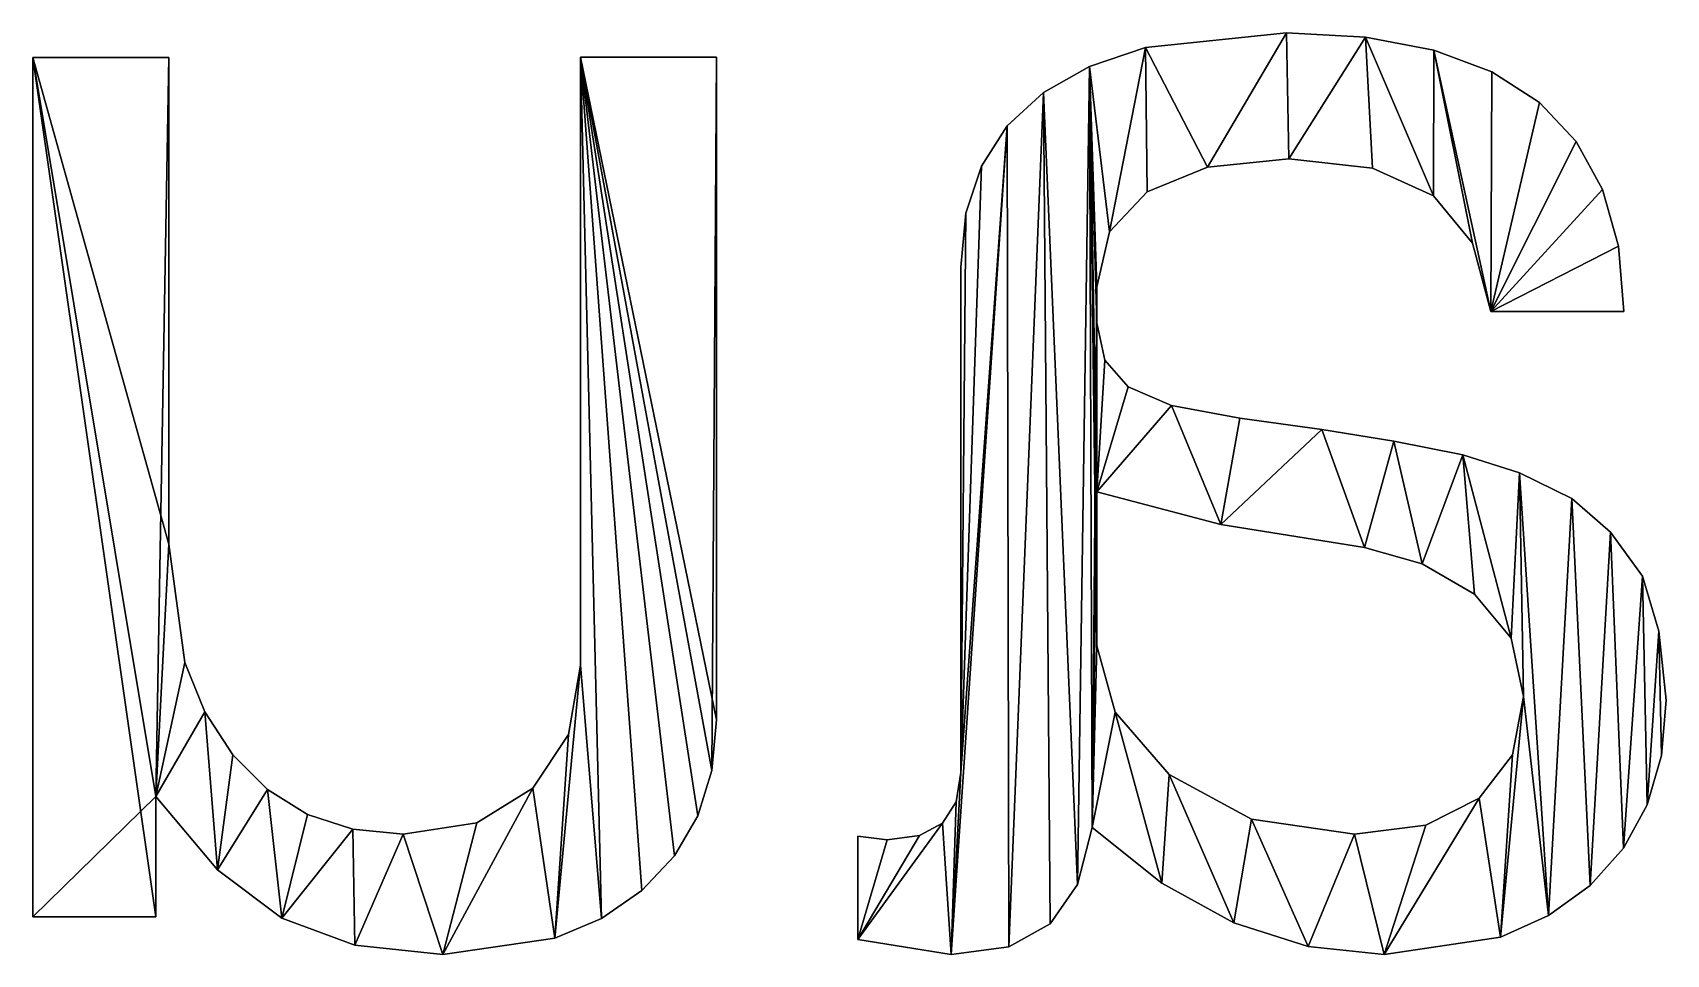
# Model space of a CAD drawing. Header units: metres. Extents: x -935 to 1842, y -1273 to 224.
# Drawn here: x 260.69 to 266.91, y 161.83 to 165.34 of the extents above; entities that cross this region are included whole.
import ezdxf

# ---------------------------------------------------------------- set-up
doc = ezdxf.new("R2010")
doc.units = ezdxf.units.M

msp = doc.modelspace()

# ---------------------------------------------------------------- meshes
at = {"layer": 'auto'}
mesh = msp.add_polyface(dxfattribs=at)
corners = [(266.7313, 164.526), (266.2449, 164.277), (266.7513, 164.277), (266.671, 164.7418), (266.5706, 164.9244), (266.43, 165.0738), (266.2492, 165.19), (266.0283, 165.273), (266.1746, 164.537), (266.026, 164.7174), (265.7672, 165.3228), (265.7945, 164.8229), (265.4754, 164.858), (265.4659, 165.3394), (265.165, 164.8268), (264.9288, 165.2824), (264.9344, 164.733), (264.7913, 164.5799), (264.7157, 165.211), (264.7436, 164.3704), (264.7436, 164.2328), (264.7436, 163.5897), (264.7436, 163.0024), (264.7248, 162.3089), (264.6694, 162.0917), (264.5397, 165.1112), (264.5657, 161.942), (264.4073, 161.855), (264.4019, 164.9839), (264.1881, 161.826), (264.2246, 162.5189), (264.3034, 164.8305), (264.2443, 164.6509), (264.2246, 164.4451), (264.2071, 162.4068), (264.1546, 162.3266), (263.8324, 161.8822), (264.067, 162.2786), (263.9444, 162.2625), (263.8324, 162.2768), (266.37, 162.8088), (266.2814, 161.8917), (266.4649, 161.9737), (266.3278, 162.5869), (266.2011, 162.4214), (265.8381, 161.826), (265.9978, 162.3183), (265.7257, 162.2839), (265.5481, 161.8562), (265.3331, 162.3409), (265.2658, 161.9467), (265.0188, 162.512), (264.9914, 162.0976), (264.8124, 162.7486), (266.8857, 163.0576), (266.8957, 162.5844), (266.9139, 162.795), (266.8412, 162.3965), (266.8232, 163.267), (266.7503, 162.2312), (266.7012, 163.4358), (266.623, 162.0886), (266.5543, 163.564), (266.3541, 163.6609), (266.3231, 163.0314), (266.1383, 163.7297), (266.1823, 163.1993), (265.9837, 163.3141), (265.8756, 163.7828), (265.7632, 163.3773), (265.6004, 163.8265), (265.2158, 163.4648), (265.2877, 163.8703), (265.0281, 163.9188), (264.8624, 163.9891), (264.7733, 164.0906)]
mesh.append_faces([[corners[k] for k in face] for face in [(0, 1, 2), (30, 32, 33), (36, 38, 39), (54, 55, 56)]], dxfattribs={"vtx0": -1})
mesh.append_faces([[corners[k] for k in face] for face in [(1, 7, 8), (8, 7, 9), (9, 10, 11), (11, 10, 12), (12, 13, 14), (14, 15, 16), (16, 15, 17), (17, 18, 19), (19, 18, 20), (21, 18, 22), (23, 18, 24), (24, 25, 26), (26, 25, 27), (27, 28, 29), (29, 35, 36), (41, 44, 45), (45, 47, 48), (48, 49, 50), (50, 51, 52), (52, 53, 23), (55, 54, 57), (57, 58, 59), (59, 60, 61), (61, 62, 42), (40, 63, 64), (64, 65, 66), (66, 65, 67), (67, 68, 69), (69, 70, 71), (71, 73, 21)]], dxfattribs={"vtx0": -1, "vtx1": -1})
mesh.append_faces([[corners[k] for k in face] for face in [(20, 18, 21), (22, 18, 23), (29, 28, 30), (42, 63, 40)]], dxfattribs={"vtx0": -1, "vtx1": -1, "vtx2": -1})
mesh.append_faces([[corners[k] for k in face] for face in [(1, 0, 3), (1, 3, 4), (1, 4, 5), (1, 5, 6), (1, 6, 7), (9, 7, 10), (12, 10, 13), (14, 13, 15), (17, 15, 18), (24, 18, 25), (27, 25, 28), (30, 28, 31), (30, 31, 32), (29, 30, 34), (29, 34, 35), (36, 35, 37), (36, 37, 38), (40, 41, 42), (41, 40, 43), (41, 43, 44), (45, 44, 46), (45, 46, 47), (48, 47, 49), (50, 49, 51), (52, 51, 53), (23, 53, 22), (57, 54, 58), (59, 58, 60), (61, 60, 62), (42, 62, 63), (64, 63, 65), (67, 65, 68), (69, 68, 70), (71, 70, 72), (71, 72, 73), (21, 73, 74), (21, 74, 75), (21, 75, 20)]], dxfattribs={"vtx0": -1, "vtx2": -1})
mesh = msp.add_polyface(dxfattribs=at)
corners = [(266.2814, 161.8917, 0.2), (266.37, 162.8088, 0.2), (266.4649, 161.9737, 0.2), (266.3278, 162.5869, 0.2), (266.2011, 162.4214, 0.2), (265.8381, 161.826, 0.2), (265.9978, 162.3183, 0.2), (265.7257, 162.2839, 0.2), (265.5481, 161.8562, 0.2), (265.3331, 162.3409, 0.2), (265.2658, 161.9467, 0.2), (265.0188, 162.512, 0.2), (264.9914, 162.0976, 0.2), (264.8124, 162.7486, 0.2), (264.7248, 162.3089, 0.2), (264.7436, 163.0024, 0.2), (264.7436, 163.5897, 0.2), (264.7436, 164.2328, 0.2), (264.7436, 164.3704, 0.2), (266.8957, 162.5844, 0.2), (266.8857, 163.0576, 0.2), (266.9139, 162.795, 0.2), (266.8412, 162.3965, 0.2), (266.8232, 163.267, 0.2), (266.7503, 162.2312, 0.2), (266.7012, 163.4358, 0.2), (266.623, 162.0886, 0.2), (266.5543, 163.564, 0.2), (266.3541, 163.6609, 0.2), (266.3231, 163.0314, 0.2), (266.1383, 163.7297, 0.2), (266.1823, 163.1993, 0.2), (265.9837, 163.3141, 0.2), (265.8756, 163.7828, 0.2), (265.7632, 163.3773, 0.2), (265.6004, 163.8265, 0.2), (265.2158, 163.4648, 0.2), (265.2877, 163.8703, 0.2), (265.0281, 163.9188, 0.2), (264.8624, 163.9891, 0.2), (264.7733, 164.0906, 0.2), (266.2449, 164.277, 0.2), (266.7313, 164.526, 0.2), (266.7513, 164.277, 0.2), (266.671, 164.7418, 0.2), (266.5706, 164.9244, 0.2), (266.43, 165.0738, 0.2), (266.2492, 165.19, 0.2), (266.0283, 165.273, 0.2), (266.1746, 164.537, 0.2), (266.026, 164.7174, 0.2), (265.7672, 165.3228, 0.2), (265.7945, 164.8229, 0.2), (265.4754, 164.858, 0.2), (265.4659, 165.3394, 0.2), (265.165, 164.8268, 0.2), (264.9288, 165.2824, 0.2), (264.9344, 164.733, 0.2), (264.7913, 164.5799, 0.2), (264.7157, 165.211, 0.2), (264.6694, 162.0917, 0.2), (264.5397, 165.1112, 0.2), (264.5657, 161.942, 0.2), (264.4073, 161.855, 0.2), (264.4019, 164.9839, 0.2), (264.1881, 161.826, 0.2), (264.2246, 162.5189, 0.2), (264.3034, 164.8305, 0.2), (264.2443, 164.6509, 0.2), (264.2071, 162.4068, 0.2), (264.1546, 162.3266, 0.2), (263.8324, 161.8822, 0.2), (264.067, 162.2786, 0.2), (263.9444, 162.2625, 0.2), (263.8324, 162.2768, 0.2), (264.2246, 164.4451, 0.2)]
mesh.append_faces([[corners[k] for k in face] for face in [(19, 20, 21), (41, 42, 43), (73, 71, 74)]], dxfattribs={"vtx0": -1})
mesh.append_faces([[corners[k] for k in face] for face in [(0, 1, 2), (1, 0, 3), (3, 0, 4), (4, 5, 6), (6, 5, 7), (7, 8, 9), (9, 10, 11), (11, 12, 13), (13, 14, 15), (15, 14, 16), (17, 14, 18), (20, 22, 23), (23, 24, 25), (25, 26, 27), (27, 2, 28), (28, 29, 30), (30, 32, 33), (33, 34, 35), (35, 36, 37), (37, 36, 38), (38, 16, 39), (39, 16, 40), (40, 16, 17), (42, 41, 44), (44, 41, 45), (45, 41, 46), (46, 41, 47), (47, 41, 48), (48, 50, 51), (51, 53, 54), (54, 55, 56), (56, 58, 59), (59, 60, 61), (61, 63, 64), (64, 66, 67), (67, 66, 68), (66, 65, 69), (69, 65, 70), (70, 71, 72), (72, 71, 73)]], dxfattribs={"vtx0": -1, "vtx1": -1})
mesh.append_faces([[corners[k] for k in face] for face in [(16, 14, 17), (28, 2, 1), (59, 18, 14), (64, 65, 66)]], dxfattribs={"vtx0": -1, "vtx1": -1, "vtx2": -1})
mesh.append_faces([[corners[k] for k in face] for face in [(4, 0, 5), (7, 5, 8), (9, 8, 10), (11, 10, 12), (13, 12, 14), (20, 19, 22), (23, 22, 24), (25, 24, 26), (27, 26, 2), (28, 1, 29), (30, 29, 31), (30, 31, 32), (33, 32, 34), (35, 34, 36), (38, 36, 16), (48, 41, 49), (48, 49, 50), (51, 50, 52), (51, 52, 53), (54, 53, 55), (56, 55, 57), (56, 57, 58), (59, 58, 18), (59, 14, 60), (61, 60, 62), (61, 62, 63), (64, 63, 65), (70, 65, 71)]], dxfattribs={"vtx0": -1, "vtx2": -1})
mesh.append_faces([[corners[k] for k in face] for face in [(75, 68, 66)]], dxfattribs={"vtx1": -1})
mesh = msp.add_polyface(dxfattribs=at)
corners = [(265.4659, 165.3394, 0.2), (264.9288, 165.2824), (265.4659, 165.3394), (264.9288, 165.2824, 0.2)]
mesh.append_faces([[corners[k] for k in face] for face in [(0, 1, 2), (1, 0, 3)]], dxfattribs={"vtx0": -1})
mesh = msp.add_polyface(dxfattribs=at)
corners = [(265.7672, 165.3228, 0.2), (265.4659, 165.3394), (265.7672, 165.3228), (265.4659, 165.3394, 0.2)]
mesh.append_faces([[corners[k] for k in face] for face in [(0, 1, 2), (1, 0, 3)]], dxfattribs={"vtx0": -1})
mesh = msp.add_polyface(dxfattribs=at)
corners = [(264.9288, 165.2824, 0.2), (264.7157, 165.211), (264.9288, 165.2824), (264.7157, 165.211, 0.2)]
mesh.append_faces([[corners[k] for k in face] for face in [(0, 1, 2), (1, 0, 3)]], dxfattribs={"vtx0": -1})
mesh = msp.add_polyface(dxfattribs=at)
corners = [(266.0283, 165.273, 0.2), (265.7672, 165.3228), (266.0283, 165.273), (265.7672, 165.3228, 0.2)]
mesh.append_faces([[corners[k] for k in face] for face in [(0, 1, 2), (1, 0, 3)]], dxfattribs={"vtx0": -1})
mesh = msp.add_polyface(dxfattribs=at)
corners = [(266.2492, 165.19, 0.2), (266.0283, 165.273), (266.2492, 165.19), (266.0283, 165.273, 0.2)]
mesh.append_faces([[corners[k] for k in face] for face in [(0, 1, 2), (1, 0, 3)]], dxfattribs={"vtx0": -1})
mesh = msp.add_polyface(dxfattribs=at)
corners = [(260.6868, 165.2448), (261.2057, 163.3896), (261.2057, 165.2448), (261.1557, 162.4276), (261.1557, 161.9695), (260.6868, 161.9695), (262.7747, 165.2464), (263.2936, 162.7202), (263.2936, 165.2464), (263.2759, 162.5272), (263.2225, 162.3544), (263.1336, 162.202), (263.0092, 162.0699), (262.8551, 161.9632), (262.7747, 162.9277), (262.6771, 161.887), (262.7294, 162.6636), (262.5934, 162.4589), (262.2497, 161.826), (262.3793, 162.3276), (262.0996, 162.2839), (261.9152, 161.8605), (261.9066, 162.3028), (261.637, 161.9639), (261.7339, 162.3596), (261.5816, 162.4543), (261.3917, 162.1487), (261.4495, 162.5869), (261.3429, 162.7507), (261.2667, 162.9391)]
mesh.append_faces([[corners[k] for k in face] for face in [(0, 1, 2), (4, 0, 5), (6, 7, 8)]], dxfattribs={"vtx0": -1})
mesh.append_faces([[corners[k] for k in face] for face in [(3, 0, 4), (7, 6, 9), (9, 6, 10), (10, 6, 11), (11, 6, 12), (12, 6, 13), (13, 14, 15), (15, 17, 18), (18, 20, 21), (21, 22, 23), (23, 25, 26), (26, 28, 3)]], dxfattribs={"vtx0": -1, "vtx1": -1})
mesh.append_faces([[corners[k] for k in face] for face in [(1, 0, 3)]], dxfattribs={"vtx0": -1, "vtx1": -1, "vtx2": -1})
mesh.append_faces([[corners[k] for k in face] for face in [(13, 6, 14), (15, 14, 16), (15, 16, 17), (18, 17, 19), (18, 19, 20), (21, 20, 22), (23, 22, 24), (23, 24, 25), (26, 25, 27), (26, 27, 28), (3, 28, 29), (3, 29, 1)]], dxfattribs={"vtx0": -1, "vtx2": -1})
mesh = msp.add_polyface(dxfattribs=at)
corners = [(260.6868, 161.9695, 0.2), (261.1557, 162.4276, 0.2), (261.1557, 161.9695, 0.2), (262.6771, 161.887, 0.2), (262.7747, 162.9277, 0.2), (262.8551, 161.9632, 0.2), (262.7294, 162.6636, 0.2), (262.5934, 162.4589, 0.2), (262.2497, 161.826, 0.2), (262.3793, 162.3276, 0.2), (262.0996, 162.2839, 0.2), (261.9152, 161.8605, 0.2), (261.9066, 162.3028, 0.2), (261.637, 161.9639, 0.2), (261.7339, 162.3596, 0.2), (261.5816, 162.4543, 0.2), (261.3917, 162.1487, 0.2), (261.4495, 162.5869, 0.2), (261.3429, 162.7507, 0.2), (261.2667, 162.9391, 0.2), (261.2057, 163.3896, 0.2), (261.2057, 165.2448, 0.2), (260.6868, 165.2448, 0.2), (263.2759, 162.5272, 0.2), (263.2936, 165.2464, 0.2), (263.2936, 162.7202, 0.2), (262.7747, 165.2464, 0.2), (263.2225, 162.3544, 0.2), (263.1336, 162.202, 0.2), (263.0092, 162.0699, 0.2)]
mesh.append_faces([[corners[k] for k in face] for face in [(0, 1, 2), (23, 24, 25)]], dxfattribs={"vtx0": -1})
mesh.append_faces([[corners[k] for k in face] for face in [(3, 4, 5), (4, 3, 6), (6, 3, 7), (7, 8, 9), (9, 8, 10), (10, 11, 12), (12, 13, 14), (14, 13, 15), (15, 16, 17), (17, 16, 18), (18, 1, 19), (19, 1, 20), (20, 1, 21), (21, 1, 22), (22, 1, 0), (24, 23, 26), (26, 5, 4)]], dxfattribs={"vtx0": -1, "vtx1": -1})
mesh.append_faces([[corners[k] for k in face] for face in [(7, 3, 8), (10, 8, 11), (12, 11, 13), (15, 13, 16), (18, 16, 1), (26, 23, 27), (26, 27, 28), (26, 28, 29), (26, 29, 5)]], dxfattribs={"vtx0": -1, "vtx2": -1})
mesh = msp.add_polyface(dxfattribs=at)
corners = [(261.2057, 165.2448, 0.2), (260.6868, 165.2448), (261.2057, 165.2448), (260.6868, 165.2448, 0.2)]
mesh.append_faces([[corners[k] for k in face] for face in [(0, 1, 2), (1, 0, 3)]], dxfattribs={"vtx0": -1})
mesh = msp.add_polyface(dxfattribs=at)
corners = [(260.6868, 165.2448), (260.6868, 161.9695, 0.2), (260.6868, 161.9695), (260.6868, 165.2448, 0.2)]
mesh.append_faces([[corners[k] for k in face] for face in [(0, 1, 2), (1, 0, 3)]], dxfattribs={"vtx0": -1})
mesh = msp.add_polyface(dxfattribs=at)
corners = [(261.2057, 165.2448, 0.2), (261.2057, 163.3896), (261.2057, 163.3896, 0.2), (261.2057, 165.2448)]
mesh.append_faces([[corners[k] for k in face] for face in [(0, 1, 2), (1, 0, 3)]], dxfattribs={"vtx0": -1})
mesh = msp.add_polyface(dxfattribs=at)
corners = [(263.2936, 165.2464, 0.2), (262.7747, 165.2464), (263.2936, 165.2464), (262.7747, 165.2464, 0.2)]
mesh.append_faces([[corners[k] for k in face] for face in [(0, 1, 2), (1, 0, 3)]], dxfattribs={"vtx0": -1})
mesh = msp.add_polyface(dxfattribs=at)
corners = [(262.7747, 165.2464), (262.7747, 162.9277, 0.2), (262.7747, 162.9277), (262.7747, 165.2464, 0.2)]
mesh.append_faces([[corners[k] for k in face] for face in [(0, 1, 2), (1, 0, 3)]], dxfattribs={"vtx0": -1})
mesh = msp.add_polyface(dxfattribs=at)
corners = [(263.2936, 165.2464, 0.2), (263.2936, 162.7202), (263.2936, 162.7202, 0.2), (263.2936, 165.2464)]
mesh.append_faces([[corners[k] for k in face] for face in [(0, 1, 2), (1, 0, 3)]], dxfattribs={"vtx0": -1})
mesh = msp.add_polyface(dxfattribs=at)
corners = [(264.7157, 165.211, 0.2), (264.5397, 165.1112), (264.7157, 165.211), (264.5397, 165.1112, 0.2)]
mesh.append_faces([[corners[k] for k in face] for face in [(0, 1, 2), (1, 0, 3)]], dxfattribs={"vtx0": -1})
mesh = msp.add_polyface(dxfattribs=at)
corners = [(266.43, 165.0738, 0.2), (266.2492, 165.19), (266.43, 165.0738), (266.2492, 165.19, 0.2)]
mesh.append_faces([[corners[k] for k in face] for face in [(0, 1, 2), (1, 0, 3)]], dxfattribs={"vtx0": -1})
mesh = msp.add_polyface(dxfattribs=at)
corners = [(264.5397, 165.1112, 0.2), (264.4019, 164.9839), (264.5397, 165.1112), (264.4019, 164.9839, 0.2)]
mesh.append_faces([[corners[k] for k in face] for face in [(0, 1, 2), (1, 0, 3)]], dxfattribs={"vtx0": -1})
mesh = msp.add_polyface(dxfattribs=at)
corners = [(266.43, 165.0738, 0.2), (266.5706, 164.9244), (266.5706, 164.9244, 0.2), (266.43, 165.0738)]
mesh.append_faces([[corners[k] for k in face] for face in [(0, 1, 2), (1, 0, 3)]], dxfattribs={"vtx0": -1})
mesh = msp.add_polyface(dxfattribs=at)
corners = [(264.4019, 164.9839), (264.3034, 164.8305, 0.2), (264.3034, 164.8305), (264.4019, 164.9839, 0.2)]
mesh.append_faces([[corners[k] for k in face] for face in [(0, 1, 2), (1, 0, 3)]], dxfattribs={"vtx0": -1})
mesh = msp.add_polyface(dxfattribs=at)
corners = [(266.5706, 164.9244, 0.2), (266.671, 164.7418), (266.671, 164.7418, 0.2), (266.5706, 164.9244)]
mesh.append_faces([[corners[k] for k in face] for face in [(0, 1, 2), (1, 0, 3)]], dxfattribs={"vtx0": -1})
mesh = msp.add_polyface(dxfattribs=at)
corners = [(265.165, 164.8268, 0.2), (265.4754, 164.858), (265.165, 164.8268), (265.4754, 164.858, 0.2)]
mesh.append_faces([[corners[k] for k in face] for face in [(0, 1, 2), (1, 0, 3)]], dxfattribs={"vtx0": -1})
mesh = msp.add_polyface(dxfattribs=at)
corners = [(265.4754, 164.858, 0.2), (265.7945, 164.8229), (265.4754, 164.858), (265.7945, 164.8229, 0.2)]
mesh.append_faces([[corners[k] for k in face] for face in [(0, 1, 2), (1, 0, 3)]], dxfattribs={"vtx0": -1})
mesh = msp.add_polyface(dxfattribs=at)
corners = [(264.3034, 164.8305), (264.2443, 164.6509, 0.2), (264.2443, 164.6509), (264.3034, 164.8305, 0.2)]
mesh.append_faces([[corners[k] for k in face] for face in [(0, 1, 2), (1, 0, 3)]], dxfattribs={"vtx0": -1})
mesh = msp.add_polyface(dxfattribs=at)
corners = [(264.9344, 164.733, 0.2), (265.165, 164.8268), (264.9344, 164.733), (265.165, 164.8268, 0.2)]
mesh.append_faces([[corners[k] for k in face] for face in [(0, 1, 2), (1, 0, 3)]], dxfattribs={"vtx0": -1})
mesh = msp.add_polyface(dxfattribs=at)
corners = [(265.7945, 164.8229, 0.2), (266.026, 164.7174), (265.7945, 164.8229), (266.026, 164.7174, 0.2)]
mesh.append_faces([[corners[k] for k in face] for face in [(0, 1, 2), (1, 0, 3)]], dxfattribs={"vtx0": -1})
mesh = msp.add_polyface(dxfattribs=at)
corners = [(264.9344, 164.733, 0.2), (264.7913, 164.5799), (264.7913, 164.5799, 0.2), (264.9344, 164.733)]
mesh.append_faces([[corners[k] for k in face] for face in [(0, 1, 2), (1, 0, 3)]], dxfattribs={"vtx0": -1})
mesh = msp.add_polyface(dxfattribs=at)
corners = [(266.026, 164.7174), (266.1746, 164.537, 0.2), (266.1746, 164.537), (266.026, 164.7174, 0.2)]
mesh.append_faces([[corners[k] for k in face] for face in [(0, 1, 2), (1, 0, 3)]], dxfattribs={"vtx0": -1})
mesh = msp.add_polyface(dxfattribs=at)
corners = [(266.671, 164.7418, 0.2), (266.7313, 164.526), (266.7313, 164.526, 0.2), (266.671, 164.7418)]
mesh.append_faces([[corners[k] for k in face] for face in [(0, 1, 2), (1, 0, 3)]], dxfattribs={"vtx0": -1})
mesh = msp.add_polyface(dxfattribs=at)
corners = [(264.2443, 164.6509), (264.2246, 164.4451, 0.2), (264.2246, 164.4451), (264.2443, 164.6509, 0.2)]
mesh.append_faces([[corners[k] for k in face] for face in [(0, 1, 2), (1, 0, 3)]], dxfattribs={"vtx0": -1})
mesh = msp.add_polyface(dxfattribs=at)
corners = [(264.7913, 164.5799, 0.2), (264.7436, 164.3704), (264.7436, 164.3704, 0.2), (264.7913, 164.5799)]
mesh.append_faces([[corners[k] for k in face] for face in [(0, 1, 2), (1, 0, 3)]], dxfattribs={"vtx0": -1})
mesh = msp.add_polyface(dxfattribs=at)
corners = [(266.1746, 164.537), (266.2449, 164.277, 0.2), (266.2449, 164.277), (266.1746, 164.537, 0.2)]
mesh.append_faces([[corners[k] for k in face] for face in [(0, 1, 2), (1, 0, 3)]], dxfattribs={"vtx0": -1})
mesh = msp.add_polyface(dxfattribs=at)
corners = [(266.7313, 164.526, 0.2), (266.7513, 164.277), (266.7513, 164.277, 0.2), (266.7313, 164.526)]
mesh.append_faces([[corners[k] for k in face] for face in [(0, 1, 2), (1, 0, 3)]], dxfattribs={"vtx0": -1})
mesh = msp.add_polyface(dxfattribs=at)
corners = [(264.2246, 164.4451), (264.2246, 162.5189, 0.2), (264.2246, 162.5189), (264.2246, 164.4451, 0.2)]
mesh.append_faces([[corners[k] for k in face] for face in [(0, 1, 2), (1, 0, 3)]], dxfattribs={"vtx0": -1})
mesh = msp.add_polyface(dxfattribs=at)
corners = [(264.7436, 164.3704, 0.2), (264.7436, 164.2328), (264.7436, 164.2328, 0.2), (264.7436, 164.3704)]
mesh.append_faces([[corners[k] for k in face] for face in [(0, 1, 2), (1, 0, 3)]], dxfattribs={"vtx0": -1})
mesh = msp.add_polyface(dxfattribs=at)
corners = [(266.2449, 164.277, 0.2), (266.7513, 164.277), (266.2449, 164.277), (266.7513, 164.277, 0.2)]
mesh.append_faces([[corners[k] for k in face] for face in [(0, 1, 2), (1, 0, 3)]], dxfattribs={"vtx0": -1})
mesh = msp.add_polyface(dxfattribs=at)
corners = [(264.7436, 164.2328, 0.2), (264.7733, 164.0906), (264.7733, 164.0906, 0.2), (264.7436, 164.2328)]
mesh.append_faces([[corners[k] for k in face] for face in [(0, 1, 2), (1, 0, 3)]], dxfattribs={"vtx0": -1})
mesh = msp.add_polyface(dxfattribs=at)
corners = [(264.7733, 164.0906, 0.2), (264.8624, 163.9891), (264.8624, 163.9891, 0.2), (264.7733, 164.0906)]
mesh.append_faces([[corners[k] for k in face] for face in [(0, 1, 2), (1, 0, 3)]], dxfattribs={"vtx0": -1})
mesh = msp.add_polyface(dxfattribs=at)
corners = [(265.0281, 163.9188, 0.2), (264.8624, 163.9891), (265.0281, 163.9188), (264.8624, 163.9891, 0.2)]
mesh.append_faces([[corners[k] for k in face] for face in [(0, 1, 2), (1, 0, 3)]], dxfattribs={"vtx0": -1})
mesh = msp.add_polyface(dxfattribs=at)
corners = [(265.2877, 163.8703, 0.2), (265.0281, 163.9188), (265.2877, 163.8703), (265.0281, 163.9188, 0.2)]
mesh.append_faces([[corners[k] for k in face] for face in [(0, 1, 2), (1, 0, 3)]], dxfattribs={"vtx0": -1})
mesh = msp.add_polyface(dxfattribs=at)
corners = [(265.6004, 163.8265, 0.2), (265.2877, 163.8703), (265.6004, 163.8265), (265.2877, 163.8703, 0.2)]
mesh.append_faces([[corners[k] for k in face] for face in [(0, 1, 2), (1, 0, 3)]], dxfattribs={"vtx0": -1})
mesh = msp.add_polyface(dxfattribs=at)
corners = [(265.8756, 163.7828, 0.2), (265.6004, 163.8265), (265.8756, 163.7828), (265.6004, 163.8265, 0.2)]
mesh.append_faces([[corners[k] for k in face] for face in [(0, 1, 2), (1, 0, 3)]], dxfattribs={"vtx0": -1})
mesh = msp.add_polyface(dxfattribs=at)
corners = [(266.1383, 163.7297, 0.2), (265.8756, 163.7828), (266.1383, 163.7297), (265.8756, 163.7828, 0.2)]
mesh.append_faces([[corners[k] for k in face] for face in [(0, 1, 2), (1, 0, 3)]], dxfattribs={"vtx0": -1})
mesh = msp.add_polyface(dxfattribs=at)
corners = [(266.3541, 163.6609, 0.2), (266.1383, 163.7297), (266.3541, 163.6609), (266.1383, 163.7297, 0.2)]
mesh.append_faces([[corners[k] for k in face] for face in [(0, 1, 2), (1, 0, 3)]], dxfattribs={"vtx0": -1})
mesh = msp.add_polyface(dxfattribs=at)
corners = [(266.5543, 163.564, 0.2), (266.3541, 163.6609), (266.5543, 163.564), (266.3541, 163.6609, 0.2)]
mesh.append_faces([[corners[k] for k in face] for face in [(0, 1, 2), (1, 0, 3)]], dxfattribs={"vtx0": -1})
mesh = msp.add_polyface(dxfattribs=at)
corners = [(264.7436, 163.5897, 0.2), (264.7436, 163.0024), (264.7436, 163.0024, 0.2), (264.7436, 163.5897)]
mesh.append_faces([[corners[k] for k in face] for face in [(0, 1, 2), (1, 0, 3)]], dxfattribs={"vtx0": -1})
mesh = msp.add_polyface(dxfattribs=at)
corners = [(264.7436, 163.5897, 0.2), (265.2158, 163.4648), (264.7436, 163.5897), (265.2158, 163.4648, 0.2)]
mesh.append_faces([[corners[k] for k in face] for face in [(0, 1, 2), (1, 0, 3)]], dxfattribs={"vtx0": -1})
mesh = msp.add_polyface(dxfattribs=at)
corners = [(266.7012, 163.4358, 0.2), (266.5543, 163.564), (266.7012, 163.4358), (266.5543, 163.564, 0.2)]
mesh.append_faces([[corners[k] for k in face] for face in [(0, 1, 2), (1, 0, 3)]], dxfattribs={"vtx0": -1})
mesh = msp.add_polyface(dxfattribs=at)
corners = [(265.2158, 163.4648, 0.2), (265.7632, 163.3773), (265.2158, 163.4648), (265.7632, 163.3773, 0.2)]
mesh.append_faces([[corners[k] for k in face] for face in [(0, 1, 2), (1, 0, 3)]], dxfattribs={"vtx0": -1})
mesh = msp.add_polyface(dxfattribs=at)
corners = [(266.7012, 163.4358, 0.2), (266.8232, 163.267), (266.8232, 163.267, 0.2), (266.7012, 163.4358)]
mesh.append_faces([[corners[k] for k in face] for face in [(0, 1, 2), (1, 0, 3)]], dxfattribs={"vtx0": -1})
mesh = msp.add_polyface(dxfattribs=at)
corners = [(261.2057, 163.3896, 0.2), (261.2667, 162.9391), (261.2667, 162.9391, 0.2), (261.2057, 163.3896)]
mesh.append_faces([[corners[k] for k in face] for face in [(0, 1, 2), (1, 0, 3)]], dxfattribs={"vtx0": -1})
mesh = msp.add_polyface(dxfattribs=at)
corners = [(265.7632, 163.3773, 0.2), (265.9837, 163.3141), (265.7632, 163.3773), (265.9837, 163.3141, 0.2)]
mesh.append_faces([[corners[k] for k in face] for face in [(0, 1, 2), (1, 0, 3)]], dxfattribs={"vtx0": -1})
mesh = msp.add_polyface(dxfattribs=at)
corners = [(265.9837, 163.3141, 0.2), (266.1823, 163.1993), (265.9837, 163.3141), (266.1823, 163.1993, 0.2)]
mesh.append_faces([[corners[k] for k in face] for face in [(0, 1, 2), (1, 0, 3)]], dxfattribs={"vtx0": -1})
mesh = msp.add_polyface(dxfattribs=at)
corners = [(266.8232, 163.267, 0.2), (266.8857, 163.0576), (266.8857, 163.0576, 0.2), (266.8232, 163.267)]
mesh.append_faces([[corners[k] for k in face] for face in [(0, 1, 2), (1, 0, 3)]], dxfattribs={"vtx0": -1})
mesh = msp.add_polyface(dxfattribs=at)
corners = [(266.1823, 163.1993), (266.3231, 163.0314, 0.2), (266.3231, 163.0314), (266.1823, 163.1993, 0.2)]
mesh.append_faces([[corners[k] for k in face] for face in [(0, 1, 2), (1, 0, 3)]], dxfattribs={"vtx0": -1})
mesh = msp.add_polyface(dxfattribs=at)
corners = [(266.3231, 163.0314), (266.37, 162.8088, 0.2), (266.37, 162.8088), (266.3231, 163.0314, 0.2)]
mesh.append_faces([[corners[k] for k in face] for face in [(0, 1, 2), (1, 0, 3)]], dxfattribs={"vtx0": -1})
mesh = msp.add_polyface(dxfattribs=at)
corners = [(266.8857, 163.0576, 0.2), (266.9139, 162.795), (266.9139, 162.795, 0.2), (266.8857, 163.0576)]
mesh.append_faces([[corners[k] for k in face] for face in [(0, 1, 2), (1, 0, 3)]], dxfattribs={"vtx0": -1})
mesh = msp.add_polyface(dxfattribs=at)
corners = [(264.7436, 163.0024, 0.2), (264.8124, 162.7486), (264.8124, 162.7486, 0.2), (264.7436, 163.0024)]
mesh.append_faces([[corners[k] for k in face] for face in [(0, 1, 2), (1, 0, 3)]], dxfattribs={"vtx0": -1})
mesh = msp.add_polyface(dxfattribs=at)
corners = [(261.2667, 162.9391, 0.2), (261.3429, 162.7507), (261.3429, 162.7507, 0.2), (261.2667, 162.9391)]
mesh.append_faces([[corners[k] for k in face] for face in [(0, 1, 2), (1, 0, 3)]], dxfattribs={"vtx0": -1})
mesh = msp.add_polyface(dxfattribs=at)
corners = [(262.7747, 162.9277), (262.7294, 162.6636, 0.2), (262.7294, 162.6636), (262.7747, 162.9277, 0.2)]
mesh.append_faces([[corners[k] for k in face] for face in [(0, 1, 2), (1, 0, 3)]], dxfattribs={"vtx0": -1})
mesh = msp.add_polyface(dxfattribs=at)
corners = [(266.37, 162.8088), (266.3278, 162.5869, 0.2), (266.3278, 162.5869), (266.37, 162.8088, 0.2)]
mesh.append_faces([[corners[k] for k in face] for face in [(0, 1, 2), (1, 0, 3)]], dxfattribs={"vtx0": -1})
mesh = msp.add_polyface(dxfattribs=at)
corners = [(266.9139, 162.795, 0.2), (266.8957, 162.5844), (266.8957, 162.5844, 0.2), (266.9139, 162.795)]
mesh.append_faces([[corners[k] for k in face] for face in [(0, 1, 2), (1, 0, 3)]], dxfattribs={"vtx0": -1})
mesh = msp.add_polyface(dxfattribs=at)
corners = [(261.3429, 162.7507, 0.2), (261.4495, 162.5869), (261.4495, 162.5869, 0.2), (261.3429, 162.7507)]
mesh.append_faces([[corners[k] for k in face] for face in [(0, 1, 2), (1, 0, 3)]], dxfattribs={"vtx0": -1})
mesh = msp.add_polyface(dxfattribs=at)
corners = [(263.2936, 162.7202, 0.2), (263.2759, 162.5272), (263.2759, 162.5272, 0.2), (263.2936, 162.7202)]
mesh.append_faces([[corners[k] for k in face] for face in [(0, 1, 2), (1, 0, 3)]], dxfattribs={"vtx0": -1})
mesh = msp.add_polyface(dxfattribs=at)
corners = [(264.8124, 162.7486, 0.2), (265.0188, 162.512), (265.0188, 162.512, 0.2), (264.8124, 162.7486)]
mesh.append_faces([[corners[k] for k in face] for face in [(0, 1, 2), (1, 0, 3)]], dxfattribs={"vtx0": -1})
mesh = msp.add_polyface(dxfattribs=at)
corners = [(262.7294, 162.6636), (262.5934, 162.4589, 0.2), (262.5934, 162.4589), (262.7294, 162.6636, 0.2)]
mesh.append_faces([[corners[k] for k in face] for face in [(0, 1, 2), (1, 0, 3)]], dxfattribs={"vtx0": -1})
mesh = msp.add_polyface(dxfattribs=at)
corners = [(261.4495, 162.5869, 0.2), (261.5816, 162.4543), (261.5816, 162.4543, 0.2), (261.4495, 162.5869)]
mesh.append_faces([[corners[k] for k in face] for face in [(0, 1, 2), (1, 0, 3)]], dxfattribs={"vtx0": -1})
mesh = msp.add_polyface(dxfattribs=at)
corners = [(266.3278, 162.5869), (266.2011, 162.4214, 0.2), (266.2011, 162.4214), (266.3278, 162.5869, 0.2)]
mesh.append_faces([[corners[k] for k in face] for face in [(0, 1, 2), (1, 0, 3)]], dxfattribs={"vtx0": -1})
mesh = msp.add_polyface(dxfattribs=at)
corners = [(266.8957, 162.5844, 0.2), (266.8412, 162.3965), (266.8412, 162.3965, 0.2), (266.8957, 162.5844)]
mesh.append_faces([[corners[k] for k in face] for face in [(0, 1, 2), (1, 0, 3)]], dxfattribs={"vtx0": -1})
mesh = msp.add_polyface(dxfattribs=at)
corners = [(263.2759, 162.5272, 0.2), (263.2225, 162.3544), (263.2225, 162.3544, 0.2), (263.2759, 162.5272)]
mesh.append_faces([[corners[k] for k in face] for face in [(0, 1, 2), (1, 0, 3)]], dxfattribs={"vtx0": -1})
mesh = msp.add_polyface(dxfattribs=at)
corners = [(264.2246, 162.5189), (264.2071, 162.4068, 0.2), (264.2071, 162.4068), (264.2246, 162.5189, 0.2)]
mesh.append_faces([[corners[k] for k in face] for face in [(0, 1, 2), (1, 0, 3)]], dxfattribs={"vtx0": -1})
mesh = msp.add_polyface(dxfattribs=at)
corners = [(265.3331, 162.3409, 0.2), (265.0188, 162.512), (265.3331, 162.3409), (265.0188, 162.512, 0.2)]
mesh.append_faces([[corners[k] for k in face] for face in [(0, 1, 2), (1, 0, 3)]], dxfattribs={"vtx0": -1})
mesh = msp.add_polyface(dxfattribs=at)
corners = [(261.1557, 162.4276, 0.2), (261.1557, 161.9695), (261.1557, 161.9695, 0.2), (261.1557, 162.4276)]
mesh.append_faces([[corners[k] for k in face] for face in [(0, 1, 2), (1, 0, 3)]], dxfattribs={"vtx0": -1})
mesh = msp.add_polyface(dxfattribs=at)
corners = [(261.1557, 162.4276), (261.3917, 162.1487, 0.2), (261.3917, 162.1487), (261.1557, 162.4276, 0.2)]
mesh.append_faces([[corners[k] for k in face] for face in [(0, 1, 2), (1, 0, 3)]], dxfattribs={"vtx0": -1})
mesh = msp.add_polyface(dxfattribs=at)
corners = [(261.7339, 162.3596, 0.2), (261.5816, 162.4543), (261.7339, 162.3596), (261.5816, 162.4543, 0.2)]
mesh.append_faces([[corners[k] for k in face] for face in [(0, 1, 2), (1, 0, 3)]], dxfattribs={"vtx0": -1})
mesh = msp.add_polyface(dxfattribs=at)
corners = [(262.5934, 162.4589, 0.2), (262.3793, 162.3276), (262.5934, 162.4589), (262.3793, 162.3276, 0.2)]
mesh.append_faces([[corners[k] for k in face] for face in [(0, 1, 2), (1, 0, 3)]], dxfattribs={"vtx0": -1})
mesh = msp.add_polyface(dxfattribs=at)
corners = [(264.2071, 162.4068), (264.1546, 162.3266, 0.2), (264.1546, 162.3266), (264.2071, 162.4068, 0.2)]
mesh.append_faces([[corners[k] for k in face] for face in [(0, 1, 2), (1, 0, 3)]], dxfattribs={"vtx0": -1})
mesh = msp.add_polyface(dxfattribs=at)
corners = [(266.2011, 162.4214, 0.2), (265.9978, 162.3183), (266.2011, 162.4214), (265.9978, 162.3183, 0.2)]
mesh.append_faces([[corners[k] for k in face] for face in [(0, 1, 2), (1, 0, 3)]], dxfattribs={"vtx0": -1})
mesh = msp.add_polyface(dxfattribs=at)
corners = [(261.9066, 162.3028, 0.2), (261.7339, 162.3596), (261.9066, 162.3028), (261.7339, 162.3596, 0.2)]
mesh.append_faces([[corners[k] for k in face] for face in [(0, 1, 2), (1, 0, 3)]], dxfattribs={"vtx0": -1})
mesh = msp.add_polyface(dxfattribs=at)
corners = [(263.2225, 162.3544, 0.2), (263.1336, 162.202), (263.1336, 162.202, 0.2), (263.2225, 162.3544)]
mesh.append_faces([[corners[k] for k in face] for face in [(0, 1, 2), (1, 0, 3)]], dxfattribs={"vtx0": -1})
mesh = msp.add_polyface(dxfattribs=at)
corners = [(265.7257, 162.2839, 0.2), (265.3331, 162.3409), (265.7257, 162.2839), (265.3331, 162.3409, 0.2)]
mesh.append_faces([[corners[k] for k in face] for face in [(0, 1, 2), (1, 0, 3)]], dxfattribs={"vtx0": -1})
mesh = msp.add_polyface(dxfattribs=at)
corners = [(266.8412, 162.3965, 0.2), (266.7503, 162.2312), (266.7503, 162.2312, 0.2), (266.8412, 162.3965)]
mesh.append_faces([[corners[k] for k in face] for face in [(0, 1, 2), (1, 0, 3)]], dxfattribs={"vtx0": -1})
mesh = msp.add_polyface(dxfattribs=at)
corners = [(262.0996, 162.2839, 0.2), (261.9066, 162.3028), (262.0996, 162.2839), (261.9066, 162.3028, 0.2)]
mesh.append_faces([[corners[k] for k in face] for face in [(0, 1, 2), (1, 0, 3)]], dxfattribs={"vtx0": -1})
mesh = msp.add_polyface(dxfattribs=at)
corners = [(262.3793, 162.3276, 0.2), (262.0996, 162.2839), (262.3793, 162.3276), (262.0996, 162.2839, 0.2)]
mesh.append_faces([[corners[k] for k in face] for face in [(0, 1, 2), (1, 0, 3)]], dxfattribs={"vtx0": -1})
mesh = msp.add_polyface(dxfattribs=at)
corners = [(264.067, 162.2786, 0.2), (263.9444, 162.2625), (264.067, 162.2786), (263.9444, 162.2625, 0.2)]
mesh.append_faces([[corners[k] for k in face] for face in [(0, 1, 2), (1, 0, 3)]], dxfattribs={"vtx0": -1})
mesh = msp.add_polyface(dxfattribs=at)
corners = [(264.1546, 162.3266, 0.2), (264.067, 162.2786), (264.1546, 162.3266), (264.067, 162.2786, 0.2)]
mesh.append_faces([[corners[k] for k in face] for face in [(0, 1, 2), (1, 0, 3)]], dxfattribs={"vtx0": -1})
mesh = msp.add_polyface(dxfattribs=at)
corners = [(264.7248, 162.3089, 0.2), (264.6694, 162.0917), (264.6694, 162.0917, 0.2), (264.7248, 162.3089)]
mesh.append_faces([[corners[k] for k in face] for face in [(0, 1, 2), (1, 0, 3)]], dxfattribs={"vtx0": -1})
mesh = msp.add_polyface(dxfattribs=at)
corners = [(264.7248, 162.3089, 0.2), (264.9914, 162.0976), (264.7248, 162.3089), (264.9914, 162.0976, 0.2)]
mesh.append_faces([[corners[k] for k in face] for face in [(0, 1, 2), (1, 0, 3)]], dxfattribs={"vtx0": -1})
mesh = msp.add_polyface(dxfattribs=at)
corners = [(265.9978, 162.3183, 0.2), (265.7257, 162.2839), (265.9978, 162.3183), (265.7257, 162.2839, 0.2)]
mesh.append_faces([[corners[k] for k in face] for face in [(0, 1, 2), (1, 0, 3)]], dxfattribs={"vtx0": -1})
mesh = msp.add_polyface(dxfattribs=at)
corners = [(263.9444, 162.2625, 0.2), (263.8324, 162.2768), (263.9444, 162.2625), (263.8324, 162.2768, 0.2)]
mesh.append_faces([[corners[k] for k in face] for face in [(0, 1, 2), (1, 0, 3)]], dxfattribs={"vtx0": -1})
mesh = msp.add_polyface(dxfattribs=at)
corners = [(263.8324, 162.2768), (263.8324, 161.8822, 0.2), (263.8324, 161.8822), (263.8324, 162.2768, 0.2)]
mesh.append_faces([[corners[k] for k in face] for face in [(0, 1, 2), (1, 0, 3)]], dxfattribs={"vtx0": -1})
mesh = msp.add_polyface(dxfattribs=at)
corners = [(266.7503, 162.2312, 0.2), (266.623, 162.0886), (266.623, 162.0886, 0.2), (266.7503, 162.2312)]
mesh.append_faces([[corners[k] for k in face] for face in [(0, 1, 2), (1, 0, 3)]], dxfattribs={"vtx0": -1})
mesh = msp.add_polyface(dxfattribs=at)
corners = [(263.1336, 162.202, 0.2), (263.0092, 162.0699), (263.0092, 162.0699, 0.2), (263.1336, 162.202)]
mesh.append_faces([[corners[k] for k in face] for face in [(0, 1, 2), (1, 0, 3)]], dxfattribs={"vtx0": -1})
mesh = msp.add_polyface(dxfattribs=at)
corners = [(261.3917, 162.1487, 0.2), (261.637, 161.9639), (261.3917, 162.1487), (261.637, 161.9639, 0.2)]
mesh.append_faces([[corners[k] for k in face] for face in [(0, 1, 2), (1, 0, 3)]], dxfattribs={"vtx0": -1})
mesh = msp.add_polyface(dxfattribs=at)
corners = [(264.6694, 162.0917, 0.2), (264.5657, 161.942), (264.5657, 161.942, 0.2), (264.6694, 162.0917)]
mesh.append_faces([[corners[k] for k in face] for face in [(0, 1, 2), (1, 0, 3)]], dxfattribs={"vtx0": -1})
mesh = msp.add_polyface(dxfattribs=at)
corners = [(264.9914, 162.0976, 0.2), (265.2658, 161.9467), (264.9914, 162.0976), (265.2658, 161.9467, 0.2)]
mesh.append_faces([[corners[k] for k in face] for face in [(0, 1, 2), (1, 0, 3)]], dxfattribs={"vtx0": -1})
mesh = msp.add_polyface(dxfattribs=at)
corners = [(262.8551, 161.9632, 0.2), (263.0092, 162.0699), (262.8551, 161.9632), (263.0092, 162.0699, 0.2)]
mesh.append_faces([[corners[k] for k in face] for face in [(0, 1, 2), (1, 0, 3)]], dxfattribs={"vtx0": -1})
mesh = msp.add_polyface(dxfattribs=at)
corners = [(266.4649, 161.9737, 0.2), (266.623, 162.0886), (266.4649, 161.9737), (266.623, 162.0886, 0.2)]
mesh.append_faces([[corners[k] for k in face] for face in [(0, 1, 2), (1, 0, 3)]], dxfattribs={"vtx0": -1})
mesh = msp.add_polyface(dxfattribs=at)
corners = [(260.6868, 161.9695, 0.2), (261.1557, 161.9695), (260.6868, 161.9695), (261.1557, 161.9695, 0.2)]
mesh.append_faces([[corners[k] for k in face] for face in [(0, 1, 2), (1, 0, 3)]], dxfattribs={"vtx0": -1})
mesh = msp.add_polyface(dxfattribs=at)
corners = [(266.2814, 161.8917, 0.2), (266.4649, 161.9737), (266.2814, 161.8917), (266.4649, 161.9737, 0.2)]
mesh.append_faces([[corners[k] for k in face] for face in [(0, 1, 2), (1, 0, 3)]], dxfattribs={"vtx0": -1})
mesh = msp.add_polyface(dxfattribs=at)
corners = [(261.637, 161.9639, 0.2), (261.9152, 161.8605), (261.637, 161.9639), (261.9152, 161.8605, 0.2)]
mesh.append_faces([[corners[k] for k in face] for face in [(0, 1, 2), (1, 0, 3)]], dxfattribs={"vtx0": -1})
mesh = msp.add_polyface(dxfattribs=at)
corners = [(262.6771, 161.887, 0.2), (262.8551, 161.9632), (262.6771, 161.887), (262.8551, 161.9632, 0.2)]
mesh.append_faces([[corners[k] for k in face] for face in [(0, 1, 2), (1, 0, 3)]], dxfattribs={"vtx0": -1})
mesh = msp.add_polyface(dxfattribs=at)
corners = [(264.4073, 161.855, 0.2), (264.5657, 161.942), (264.4073, 161.855), (264.5657, 161.942, 0.2)]
mesh.append_faces([[corners[k] for k in face] for face in [(0, 1, 2), (1, 0, 3)]], dxfattribs={"vtx0": -1})
mesh = msp.add_polyface(dxfattribs=at)
corners = [(265.2658, 161.9467, 0.2), (265.5481, 161.8562), (265.2658, 161.9467), (265.5481, 161.8562, 0.2)]
mesh.append_faces([[corners[k] for k in face] for face in [(0, 1, 2), (1, 0, 3)]], dxfattribs={"vtx0": -1})
mesh = msp.add_polyface(dxfattribs=at)
corners = [(261.9152, 161.8605, 0.2), (262.2497, 161.826), (261.9152, 161.8605), (262.2497, 161.826, 0.2)]
mesh.append_faces([[corners[k] for k in face] for face in [(0, 1, 2), (1, 0, 3)]], dxfattribs={"vtx0": -1})
mesh = msp.add_polyface(dxfattribs=at)
corners = [(262.2497, 161.826, 0.2), (262.6771, 161.887), (262.2497, 161.826), (262.6771, 161.887, 0.2)]
mesh.append_faces([[corners[k] for k in face] for face in [(0, 1, 2), (1, 0, 3)]], dxfattribs={"vtx0": -1})
mesh = msp.add_polyface(dxfattribs=at)
corners = [(263.8324, 161.8822, 0.2), (264.1881, 161.826), (263.8324, 161.8822), (264.1881, 161.826, 0.2)]
mesh.append_faces([[corners[k] for k in face] for face in [(0, 1, 2), (1, 0, 3)]], dxfattribs={"vtx0": -1})
mesh = msp.add_polyface(dxfattribs=at)
corners = [(264.1881, 161.826, 0.2), (264.4073, 161.855), (264.1881, 161.826), (264.4073, 161.855, 0.2)]
mesh.append_faces([[corners[k] for k in face] for face in [(0, 1, 2), (1, 0, 3)]], dxfattribs={"vtx0": -1})
mesh = msp.add_polyface(dxfattribs=at)
corners = [(265.5481, 161.8562, 0.2), (265.8381, 161.826), (265.5481, 161.8562), (265.8381, 161.826, 0.2)]
mesh.append_faces([[corners[k] for k in face] for face in [(0, 1, 2), (1, 0, 3)]], dxfattribs={"vtx0": -1})
mesh = msp.add_polyface(dxfattribs=at)
corners = [(265.8381, 161.826, 0.2), (266.2814, 161.8917), (265.8381, 161.826), (266.2814, 161.8917, 0.2)]
mesh.append_faces([[corners[k] for k in face] for face in [(0, 1, 2), (1, 0, 3)]], dxfattribs={"vtx0": -1})

doc.saveas('drawing.dxf')
